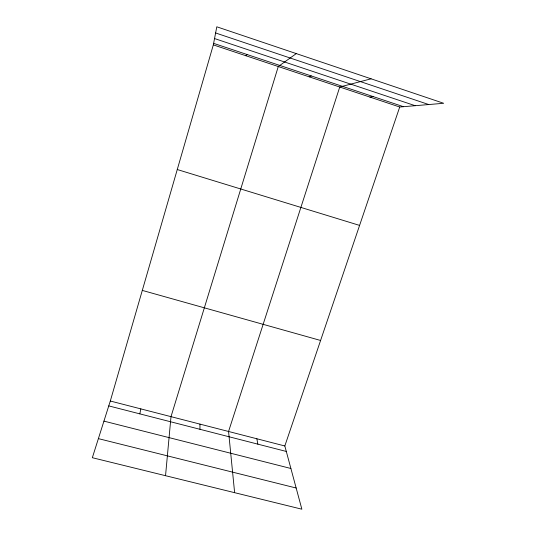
<?xml version="1.0" encoding="UTF-8"?>
<svg xmlns="http://www.w3.org/2000/svg" width="536" height="536" viewBox="0 0 536 536"><rect width="100%" height="100%" fill="white"/><g stroke="black" fill="none" stroke-linecap="round" stroke-linejoin="round"><path stroke-width="0.8" d="M165.537 475.7L171.004 416.653L278.278 66.531L296.287 53.6M213.321 44.883L216.799 26.8L443.661 103.281L399.715 107.012L213.321 44.883L110.309 401.022L92.339 457.711L301.869 509.2L284.83 445.972L399.715 107.012M139.829 413.872L140.834 408.881M246.011 55.778L246.929 54.464M309.205 76.842L311.309 75.945M371.086 78.812L339.744 87.02L228.557 431.48L234.627 492.678M369.914 97.076L373.13 96.574M98.389 438.629L296.16 488.015M103.937 421.122L290.901 468.491M110.309 401.022L284.83 445.972M108.761 405.899L286.304 451.453M142.301 290.405L320.588 340.467M177.269 169.53L359.589 225.408M213.616 43.356L403.467 106.691M214.541 38.552L415.192 105.699M215.613 32.964L428.76 104.547M256.851 438.763L257.856 444.156M199.941 424.11L199.975 429.303"/></g></svg>
